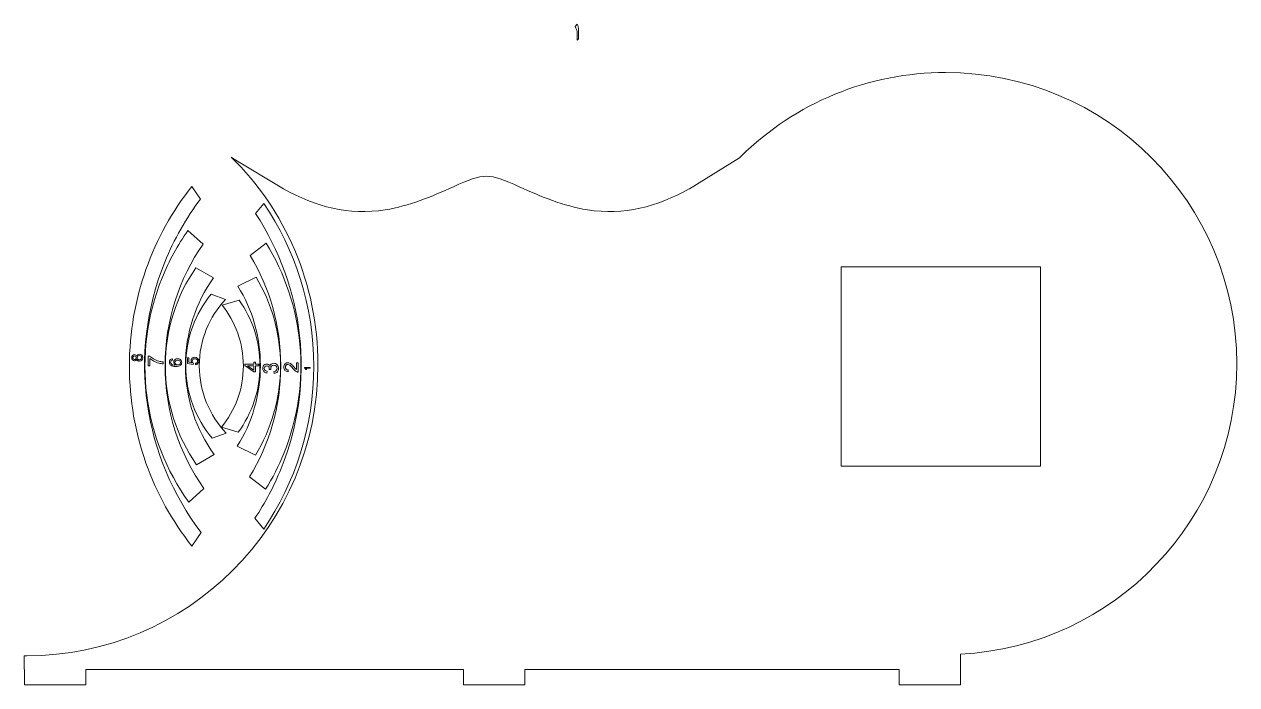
# Model space of a CAD drawing. Header units: millimetres. Extents: x -2159 to -1639, y -1602 to -453.
# Drawn here: x -2055.9 to -1660.3, y -1602.1 to -1386.5 of the extents above; entities that cross this region are included whole.
import ezdxf

# ---------------------------------------------------------------- set-up
doc = ezdxf.new("R2010")
doc.units = ezdxf.units.MM
doc.header["$MEASUREMENT"] = 0
doc.layers.add('Layer 1', color=7, linetype='Continuous')

msp = doc.modelspace()

# ---------------------------------------------------------------- linework, layer by layer
at = {"layer": 'Layer 1', "color": 177, "lineweight": 9}
for points, knots in [([(-1875.0727, -1391.2245), (-1875.0727, -1391.2245), (-1875.5468, -1391.6676), (-1875.5468, -1391.6676), (-1875.5468, -1391.6676), (-1875.5468, -1391.6676), (-1875.5468, -1388.7113), (-1875.5468, -1388.7113), (-1875.5468, -1388.7113), (-1875.5468, -1388.5039), (-1875.767, -1387.986), (-1876.2072, -1387.1548), (-1876.2072, -1387.1548), (-1876.2072, -1387.1548), (-1875.5003, -1386.4521), (-1875.5003, -1386.4521), (-1875.5003, -1386.4521), (-1875.2152, -1386.9375), (-1875.0727, -1387.65), (-1875.0727, -1388.59), (-1875.0727, -1388.59), (-1875.0727, -1388.59), (-1875.0727, -1391.2245), (-1875.0727, -1391.2245)], [0, 0, 0, 0, 0.14285714, 0.14285714, 0.14285714, 0.14285714, 0.28571429, 0.28571429, 0.28571429, 0.28571429, 0.42857143, 0.42857143, 0.42857143, 0.42857143, 0.57142857, 0.57142857, 0.57142857, 0.57142857, 0.71428571, 0.71428571, 0.71428571, 0.71428571, 1, 1, 1, 1]), ([(-2019.2154, -1495.8074), (-2019.2803, -1495.9851), (-2019.3735, -1496.1165), (-2019.4936, -1496.2024), (-2019.4936, -1496.2024), (-2019.6144, -1496.2876), (-2019.7588, -1496.3306), (-2019.9267, -1496.3306), (-2019.9267, -1496.3306), (-2020.1805, -1496.3306), (-2020.393, -1496.2397), (-2020.5658, -1496.0581), (-2020.5658, -1496.0581), (-2020.7385, -1495.8756), (-2020.8253, -1495.6339), (-2020.8253, -1495.3314), (-2020.8253, -1495.3314), (-2020.8253, -1495.028), (-2020.7369, -1494.7831), (-2020.5601, -1494.5982), (-2020.5601, -1494.5982), (-2020.3833, -1494.4134), (-2020.1684, -1494.3208), (-2019.9145, -1494.3208), (-2019.9145, -1494.3208), (-2019.7531, -1494.3208), (-2019.612, -1494.3631), (-2019.4928, -1494.4473), (-2019.4928, -1494.4473), (-2019.3727, -1494.5317), (-2019.2803, -1494.6598), (-2019.2154, -1494.8326), (-2019.2154, -1494.8326), (-2019.1456, -1494.6192), (-2019.0337, -1494.4579), (-2018.878, -1494.3468), (-2018.878, -1494.3468), (-2018.7231, -1494.2356), (-2018.5382, -1494.1797), (-2018.3224, -1494.1797), (-2018.3224, -1494.1797), (-2018.0248, -1494.1797), (-2017.775, -1494.2852), (-2017.5722, -1494.4951), (-2017.5722, -1494.4951), (-2017.3695, -1494.7061), (-2017.2681, -1494.9826), (-2017.2681, -1495.3257), (-2017.2681, -1495.3257), (-2017.2681, -1495.6688), (-2017.3695, -1495.9453), (-2017.5731, -1496.1562), (-2017.5731, -1496.1562), (-2017.7766, -1496.3663), (-2018.0305, -1496.4718), (-2018.3346, -1496.4718), (-2018.3346, -1496.4718), (-2018.5609, -1496.4718), (-2018.7507, -1496.4141), (-2018.9031, -1496.2989), (-2018.9031, -1496.2989), (-2019.0564, -1496.1838), (-2019.1602, -1496.0199), (-2019.2154, -1495.8074)], [0, 0, 0, 0, 0.05882353, 0.05882353, 0.05882353, 0.05882353, 0.11764706, 0.11764706, 0.11764706, 0.11764706, 0.17647059, 0.17647059, 0.17647059, 0.17647059, 0.23529412, 0.23529412, 0.23529412, 0.23529412, 0.29411765, 0.29411765, 0.29411765, 0.29411765, 0.35294118, 0.35294118, 0.35294118, 0.35294118, 0.41176471, 0.41176471, 0.41176471, 0.41176471, 0.47058824, 0.47058824, 0.47058824, 0.47058824, 0.52941176, 0.52941176, 0.52941176, 0.52941176, 0.58823529, 0.58823529, 0.58823529, 0.58823529, 0.64705882, 0.64705882, 0.64705882, 0.64705882, 0.70588235, 0.70588235, 0.70588235, 0.70588235, 0.76470588, 0.76470588, 0.76470588, 0.76470588, 0.82352941, 0.82352941, 0.82352941, 0.82352941, 0.88235294, 0.88235294, 0.88235294, 0.88235294, 1, 1, 1, 1]), ([(-2019.9421, -1495.8926), (-2019.7766, -1495.8926), (-2019.642, -1495.84), (-2019.5374, -1495.7354), (-2019.5374, -1495.7354), (-2019.4328, -1495.6298), (-2019.38, -1495.492), (-2019.38, -1495.3208), (-2019.38, -1495.3208), (-2019.38, -1495.1546), (-2019.4319, -1495.0199), (-2019.5358, -1494.9153), (-2019.5358, -1494.9153), (-2019.6396, -1494.8107), (-2019.7669, -1494.7587), (-2019.9178, -1494.7587), (-2019.9178, -1494.7587), (-2020.0751, -1494.7587), (-2020.2073, -1494.8124), (-2020.3143, -1494.9202), (-2020.3143, -1494.9202), (-2020.4214, -1495.0272), (-2020.4749, -1495.1627), (-2020.4749, -1495.3257), (-2020.4749, -1495.3257), (-2020.4749, -1495.4903), (-2020.4222, -1495.6258), (-2020.3176, -1495.7328), (-2020.3176, -1495.7328), (-2020.213, -1495.8391), (-2020.0881, -1495.8926), (-2019.9421, -1495.8926)], [0, 0, 0, 0, 0.11111111, 0.11111111, 0.11111111, 0.11111111, 0.22222222, 0.22222222, 0.22222222, 0.22222222, 0.33333333, 0.33333333, 0.33333333, 0.33333333, 0.44444444, 0.44444444, 0.44444444, 0.44444444, 0.55555556, 0.55555556, 0.55555556, 0.55555556, 0.66666667, 0.66666667, 0.66666667, 0.66666667, 0.77777778, 0.77777778, 0.77777778, 0.77777778, 1, 1, 1, 1]), ([(-2018.3314, -1496.0336), (-2018.2089, -1496.0336), (-2018.0913, -1496.0053), (-2017.9769, -1495.9487), (-2017.9769, -1495.9487), (-2017.8634, -1495.8918), (-2017.775, -1495.8058), (-2017.7126, -1495.6907), (-2017.7126, -1495.6907), (-2017.6501, -1495.5762), (-2017.6185, -1495.453), (-2017.6185, -1495.3225), (-2017.6185, -1495.3225), (-2017.6185, -1495.1164), (-2017.6842, -1494.9478), (-2017.8156, -1494.8156), (-2017.8156, -1494.8156), (-2017.9469, -1494.6834), (-2018.114, -1494.6177), (-2018.3168, -1494.6177), (-2018.3168, -1494.6177), (-2018.5228, -1494.6177), (-2018.6931, -1494.6858), (-2018.8277, -1494.8212), (-2018.8277, -1494.8212), (-2018.9624, -1494.9575), (-2019.0297, -1495.1294), (-2019.0297, -1495.3362), (-2019.0297, -1495.3362), (-2019.0297, -1495.539), (-2018.9632, -1495.7053), (-2018.8302, -1495.8366), (-2018.8302, -1495.8366), (-2018.6971, -1495.968), (-2018.5309, -1496.0336), (-2018.3314, -1496.0336)], [0, 0, 0, 0, 0.1, 0.1, 0.1, 0.1, 0.2, 0.2, 0.2, 0.2, 0.3, 0.3, 0.3, 0.3, 0.4, 0.4, 0.4, 0.4, 0.5, 0.5, 0.5, 0.5, 0.6, 0.6, 0.6, 0.6, 0.7, 0.7, 0.7, 0.7, 0.8, 0.8, 0.8, 0.8, 1, 1, 1, 1]), ([(-2014.9094, -1497.9875), (-2014.9094, -1497.9875), (-2015.4881, -1497.9875), (-2015.4881, -1497.9875), (-2015.4881, -1497.9875), (-2015.4881, -1497.9875), (-2015.4881, -1494.7981), (-2015.4881, -1494.7981), (-2015.4881, -1494.7981), (-2015.4881, -1494.7981), (-2015.0197, -1494.7981), (-2015.0197, -1494.7981), (-2015.0197, -1494.7981), (-2014.6856, -1495.1115), (-2014.2413, -1495.4239), (-2013.6867, -1495.7316), (-2013.6867, -1495.7316), (-2013.1322, -1496.0404), (-2012.5616, -1496.278), (-2011.9749, -1496.4469), (-2011.9749, -1496.4469), (-2011.5628, -1496.5674), (-2011.1093, -1496.6454), (-2010.6179, -1496.6788), (-2010.6179, -1496.6788), (-2010.6179, -1496.6788), (-2010.6179, -1497.2988), (-2010.6179, -1497.2988), (-2010.6179, -1497.2988), (-2011.006, -1497.2918), (-2011.4755, -1497.216), (-2012.0255, -1497.0702), (-2012.0255, -1497.0702), (-2012.5765, -1496.9244), (-2013.1069, -1496.7166), (-2013.6178, -1496.4444), (-2013.6178, -1496.4444), (-2014.1287, -1496.1724), (-2014.5593, -1495.8831), (-2014.9094, -1495.5766), (-2014.9094, -1495.5766), (-2014.9094, -1495.5766), (-2014.9094, -1497.9875), (-2014.9094, -1497.9875)], [0, 0, 0, 0, 0.08333333, 0.08333333, 0.08333333, 0.08333333, 0.16666667, 0.16666667, 0.16666667, 0.16666667, 0.25, 0.25, 0.25, 0.25, 0.33333333, 0.33333333, 0.33333333, 0.33333333, 0.41666667, 0.41666667, 0.41666667, 0.41666667, 0.5, 0.5, 0.5, 0.5, 0.58333333, 0.58333333, 0.58333333, 0.58333333, 0.66666667, 0.66666667, 0.66666667, 0.66666667, 0.75, 0.75, 0.75, 0.75, 0.83333333, 0.83333333, 0.83333333, 0.83333333, 1, 1, 1, 1]), ([(-2000.0267, -1497.6165), (-2000.0267, -1497.6165), (-2000.0626, -1497.1436), (-2000.0626, -1497.1436), (-2000.0626, -1497.1436), (-1999.8322, -1497.1086), (-1999.6591, -1497.0271), (-1999.5426, -1496.9003), (-1999.5426, -1496.9003), (-1999.4268, -1496.7735), (-1999.3687, -1496.6183), (-1999.3687, -1496.4358), (-1999.3687, -1496.4358), (-1999.3687, -1496.2157), (-1999.4508, -1496.0314), (-1999.6145, -1495.8815), (-1999.6145, -1495.8815), (-1999.7791, -1495.7324), (-1999.9967, -1495.6579), (-2000.2675, -1495.6579), (-2000.2675, -1495.6579), (-2000.5253, -1495.6579), (-2000.7285, -1495.729), (-2000.8775, -1495.8721), (-2000.8775, -1495.8721), (-2001.0266, -1496.0153), (-2001.1012, -1496.2046), (-2001.1012, -1496.4401), (-2001.1012, -1496.4401), (-2001.1012, -1496.5866), (-2001.0677, -1496.7178), (-2001.0009, -1496.8343), (-2001.0009, -1496.8343), (-2000.934, -1496.95), (-2000.8476, -1497.0408), (-2000.7413, -1497.1076), (-2000.7413, -1497.1076), (-2000.7413, -1497.1076), (-2000.803, -1497.5343), (-2000.803, -1497.5343), (-2000.803, -1497.5343), (-2000.803, -1497.5343), (-2002.6949, -1497.1797), (-2002.6949, -1497.1797), (-2002.6949, -1497.1797), (-2002.6949, -1497.1797), (-2002.6949, -1495.3545), (-2002.6949, -1495.3545), (-2002.6949, -1495.3545), (-2002.6949, -1495.3545), (-2002.263, -1495.3545), (-2002.263, -1495.3545), (-2002.263, -1495.3545), (-2002.263, -1495.3545), (-2002.263, -1496.8189), (-2002.263, -1496.8189), (-2002.263, -1496.8189), (-2002.263, -1496.8189), (-2001.2699, -1497.0151), (-2001.2699, -1497.0151), (-2001.2699, -1497.0151), (-2001.4251, -1496.7949), (-2001.5022, -1496.5635), (-2001.5022, -1496.3219), (-2001.5022, -1496.3219), (-2001.5022, -1496.0014), (-2001.3908, -1495.7307), (-2001.168, -1495.5105), (-2001.168, -1495.5105), (-2000.9452, -1495.2903), (-2000.659, -1495.1797), (-2000.3094, -1495.1797), (-2000.3094, -1495.1797), (-1999.9762, -1495.1797), (-1999.6882, -1495.2766), (-1999.4458, -1495.4702), (-1999.4458, -1495.4702), (-1999.1476, -1495.7057), (-1998.9984, -1496.028), (-1998.9984, -1496.4358), (-1998.9984, -1496.4358), (-1998.9984, -1496.77), (-1999.0928, -1497.0425), (-1999.2804, -1497.2541), (-1999.2804, -1497.2541), (-1999.4681, -1497.4657), (-1999.7165, -1497.5866), (-2000.0267, -1497.6165)], [0, 0, 0, 0, 0.04347826, 0.04347826, 0.04347826, 0.04347826, 0.08695652, 0.08695652, 0.08695652, 0.08695652, 0.13043478, 0.13043478, 0.13043478, 0.13043478, 0.17391304, 0.17391304, 0.17391304, 0.17391304, 0.2173913, 0.2173913, 0.2173913, 0.2173913, 0.26086957, 0.26086957, 0.26086957, 0.26086957, 0.30434783, 0.30434783, 0.30434783, 0.30434783, 0.34782609, 0.34782609, 0.34782609, 0.34782609, 0.39130435, 0.39130435, 0.39130435, 0.39130435, 0.43478261, 0.43478261, 0.43478261, 0.43478261, 0.47826087, 0.47826087, 0.47826087, 0.47826087, 0.52173913, 0.52173913, 0.52173913, 0.52173913, 0.56521739, 0.56521739, 0.56521739, 0.56521739, 0.60869565, 0.60869565, 0.60869565, 0.60869565, 0.65217391, 0.65217391, 0.65217391, 0.65217391, 0.69565217, 0.69565217, 0.69565217, 0.69565217, 0.73913043, 0.73913043, 0.73913043, 0.73913043, 0.7826087, 0.7826087, 0.7826087, 0.7826087, 0.82608696, 0.82608696, 0.82608696, 0.82608696, 0.86956522, 0.86956522, 0.86956522, 0.86956522, 0.91304348, 0.91304348, 0.91304348, 0.91304348, 1, 1, 1, 1]), ([(-2007.5688, -1495.698), (-2007.5688, -1495.698), (-2007.5304, -1496.1749), (-2007.5304, -1496.1749), (-2007.5304, -1496.1749), (-2007.7195, -1496.2179), (-2007.8575, -1496.2791), (-2007.9434, -1496.3586), (-2007.9434, -1496.3586), (-2008.0813, -1496.4892), (-2008.1498, -1496.6509), (-2008.1498, -1496.8428), (-2008.1498, -1496.8428), (-2008.1498, -1496.9971), (-2008.1069, -1497.1342), (-2008.021, -1497.2519), (-2008.021, -1497.2519), (-2007.9105, -1497.4037), (-2007.7497, -1497.5225), (-2007.5377, -1497.6111), (-2007.5377, -1497.6111), (-2007.3249, -1497.6988), (-2007.0225, -1497.7445), (-2006.6305, -1497.7481), (-2006.6305, -1497.7481), (-2006.8069, -1497.6321), (-2006.9384, -1497.4896), (-2007.0234, -1497.3215), (-2007.0234, -1497.3215), (-2007.1093, -1497.1534), (-2007.1522, -1496.9779), (-2007.1522, -1496.7934), (-2007.1522, -1496.7934), (-2007.1522, -1496.4718), (-2007.0334, -1496.1978), (-2006.7968, -1495.9711), (-2006.7968, -1495.9711), (-2006.5602, -1495.7455), (-2006.2551, -1495.6323), (-2005.8796, -1495.6323), (-2005.8796, -1495.6323), (-2005.6329, -1495.6323), (-2005.4045, -1495.6852), (-2005.1926, -1495.7912), (-2005.1926, -1495.7912), (-2004.9806, -1495.8981), (-2004.8189, -1496.0434), (-2004.7065, -1496.2297), (-2004.7065, -1496.2297), (-2004.5942, -1496.4152), (-2004.5375, -1496.6262), (-2004.5375, -1496.8619), (-2004.5375, -1496.8619), (-2004.5375, -1497.263), (-2004.6855, -1497.591), (-2004.9806, -1497.845), (-2004.9806, -1497.845), (-2005.2757, -1498.098), (-2005.7626, -1498.225), (-2006.4405, -1498.225), (-2006.4405, -1498.225), (-2007.1988, -1498.225), (-2007.7506, -1498.0843), (-2008.095, -1497.8038), (-2008.095, -1497.8038), (-2008.3947, -1497.559), (-2008.5445, -1497.2292), (-2008.5445, -1496.8135), (-2008.5445, -1496.8135), (-2008.5445, -1496.5047), (-2008.4577, -1496.2508), (-2008.285, -1496.0534), (-2008.285, -1496.0534), (-2008.1124, -1495.8561), (-2007.8739, -1495.7373), (-2007.5688, -1495.698)], [0, 0, 0, 0, 0.05, 0.05, 0.05, 0.05, 0.1, 0.1, 0.1, 0.1, 0.15, 0.15, 0.15, 0.15, 0.2, 0.2, 0.2, 0.2, 0.25, 0.25, 0.25, 0.25, 0.3, 0.3, 0.3, 0.3, 0.35, 0.35, 0.35, 0.35, 0.4, 0.4, 0.4, 0.4, 0.45, 0.45, 0.45, 0.45, 0.5, 0.5, 0.5, 0.5, 0.55, 0.55, 0.55, 0.55, 0.6, 0.6, 0.6, 0.6, 0.65, 0.65, 0.65, 0.65, 0.7, 0.7, 0.7, 0.7, 0.75, 0.75, 0.75, 0.75, 0.8, 0.8, 0.8, 0.8, 0.85, 0.85, 0.85, 0.85, 0.9, 0.9, 0.9, 0.9, 1, 1, 1, 1]), ([(-2005.875, -1497.6713), (-2005.7087, -1497.6713), (-2005.5498, -1497.6357), (-2005.3981, -1497.5653), (-2005.3981, -1497.5653), (-2005.2465, -1497.495), (-2005.1304, -1497.3964), (-2005.051, -1497.2712), (-2005.051, -1497.2712), (-2004.9715, -1497.1451), (-2004.9322, -1497.0118), (-2004.9322, -1496.8701), (-2004.9322, -1496.8701), (-2004.9322, -1496.6645), (-2005.0144, -1496.4892), (-2005.1789, -1496.3439), (-2005.1789, -1496.3439), (-2005.3433, -1496.1987), (-2005.5662, -1496.1256), (-2005.8485, -1496.1256), (-2005.8485, -1496.1256), (-2006.1198, -1496.1256), (-2006.3336, -1496.1978), (-2006.4898, -1496.3412), (-2006.4898, -1496.3412), (-2006.6461, -1496.4846), (-2006.7246, -1496.6673), (-2006.7246, -1496.8894), (-2006.7246, -1496.8894), (-2006.7246, -1497.1068), (-2006.6461, -1497.2922), (-2006.4898, -1497.4439), (-2006.4898, -1497.4439), (-2006.3336, -1497.5955), (-2006.129, -1497.6713), (-2005.875, -1497.6713)], [0, 0, 0, 0, 0.1, 0.1, 0.1, 0.1, 0.2, 0.2, 0.2, 0.2, 0.3, 0.3, 0.3, 0.3, 0.4, 0.4, 0.4, 0.4, 0.5, 0.5, 0.5, 0.5, 0.6, 0.6, 0.6, 0.6, 0.7, 0.7, 0.7, 0.7, 0.8, 0.8, 0.8, 0.8, 1, 1, 1, 1]), ([(-1979.3348, -1497.9769), (-1979.3348, -1497.9769), (-1980.4315, -1497.9769), (-1980.4315, -1497.9769), (-1980.4315, -1497.9769), (-1980.4315, -1497.9769), (-1980.4315, -1499.9714), (-1980.4315, -1499.9714), (-1980.4315, -1499.9714), (-1980.4315, -1499.9714), (-1980.9509, -1499.9714), (-1980.9509, -1499.9714), (-1980.9509, -1499.9714), (-1980.9509, -1499.9714), (-1983.9267, -1497.8742), (-1983.9267, -1497.8742), (-1983.9267, -1497.8742), (-1983.9267, -1497.8742), (-1983.9267, -1497.4126), (-1983.9267, -1497.4126), (-1983.9267, -1497.4126), (-1983.9267, -1497.4126), (-1980.9509, -1497.4126), (-1980.9509, -1497.4126), (-1980.9509, -1497.4126), (-1980.9509, -1497.4126), (-1980.9509, -1496.7904), (-1980.9509, -1496.7904), (-1980.9509, -1496.7904), (-1980.9509, -1496.7904), (-1980.4315, -1496.7904), (-1980.4315, -1496.7904), (-1980.4315, -1496.7904), (-1980.4315, -1496.7904), (-1980.4315, -1497.4126), (-1980.4315, -1497.4126), (-1980.4315, -1497.4126), (-1980.4315, -1497.4126), (-1979.3348, -1497.4126), (-1979.3348, -1497.4126), (-1979.3348, -1497.4126), (-1979.3348, -1497.4126), (-1979.3348, -1497.9769), (-1979.3348, -1497.9769)], [0, 0, 0, 0, 0.08333333, 0.08333333, 0.08333333, 0.08333333, 0.16666667, 0.16666667, 0.16666667, 0.16666667, 0.25, 0.25, 0.25, 0.25, 0.33333333, 0.33333333, 0.33333333, 0.33333333, 0.41666667, 0.41666667, 0.41666667, 0.41666667, 0.5, 0.5, 0.5, 0.5, 0.58333333, 0.58333333, 0.58333333, 0.58333333, 0.66666667, 0.66666667, 0.66666667, 0.66666667, 0.75, 0.75, 0.75, 0.75, 0.83333333, 0.83333333, 0.83333333, 0.83333333, 1, 1, 1, 1]), ([(-1980.9509, -1497.9769), (-1980.9509, -1497.9769), (-1983.017, -1497.9769), (-1983.017, -1497.9769), (-1983.017, -1497.9769), (-1983.017, -1497.9769), (-1980.9509, -1499.4167), (-1980.9509, -1499.4167), (-1980.9509, -1499.4167), (-1980.9509, -1499.4167), (-1980.9509, -1497.9769), (-1980.9509, -1497.9769)], [0, 0, 0, 0, 0.25, 0.25, 0.25, 0.25, 0.5, 0.5, 0.5, 0.5, 1, 1, 1, 1]), ([(-1974.3547, -1500.448), (-1974.3547, -1500.448), (-1974.4395, -1499.8256), (-1974.4395, -1499.8256), (-1974.4395, -1499.8256), (-1974.0859, -1499.7537), (-1973.8313, -1499.6335), (-1973.6757, -1499.4625), (-1973.6757, -1499.4625), (-1973.5201, -1499.2916), (-1973.4423, -1499.0818), (-1973.4423, -1498.833), (-1973.4423, -1498.833), (-1973.4423, -1498.5384), (-1973.5437, -1498.2897), (-1973.7464, -1498.0893), (-1973.7464, -1498.0893), (-1973.9492, -1497.8889), (-1974.2003, -1497.7886), (-1974.4997, -1497.7886), (-1974.4997, -1497.7886), (-1974.7849, -1497.7886), (-1975.0207, -1497.8818), (-1975.2069, -1498.0692), (-1975.2069, -1498.0692), (-1975.392, -1498.2555), (-1975.4851, -1498.4924), (-1975.4851, -1498.7812), (-1975.4851, -1498.7812), (-1975.4851, -1498.8991), (-1975.4615, -1499.0452), (-1975.4155, -1499.2209), (-1975.4155, -1499.2209), (-1975.4155, -1499.2209), (-1975.9601, -1499.1513), (-1975.9601, -1499.1513), (-1975.9601, -1499.1513), (-1975.9554, -1499.1101), (-1975.9531, -1499.0759), (-1975.9531, -1499.0511), (-1975.9531, -1499.0511), (-1975.9531, -1498.7847), (-1976.0226, -1498.5466), (-1976.1605, -1498.3333), (-1976.1605, -1498.3333), (-1976.2984, -1498.1211), (-1976.5106, -1498.015), (-1976.797, -1498.015), (-1976.797, -1498.015), (-1977.0245, -1498.015), (-1977.2131, -1498.0928), (-1977.3628, -1498.2472), (-1977.3628, -1498.2472), (-1977.5125, -1498.4016), (-1977.5868, -1498.6009), (-1977.5868, -1498.845), (-1977.5868, -1498.845), (-1977.5868, -1499.0877), (-1977.5102, -1499.2893), (-1977.357, -1499.4507), (-1977.357, -1499.4507), (-1977.2037, -1499.6122), (-1976.9739, -1499.716), (-1976.6674, -1499.7619), (-1976.6674, -1499.7619), (-1976.6674, -1499.7619), (-1976.7805, -1500.3844), (-1976.7805, -1500.3844), (-1976.7805, -1500.3844), (-1977.1978, -1500.3076), (-1977.522, -1500.1355), (-1977.7518, -1499.8656), (-1977.7518, -1499.8656), (-1977.9817, -1499.5969), (-1978.096, -1499.261), (-1978.096, -1498.8602), (-1978.096, -1498.8602), (-1978.096, -1498.5844), (-1978.0371, -1498.3297), (-1977.918, -1498.0975), (-1977.918, -1498.0975), (-1977.8002, -1497.8641), (-1977.6387, -1497.6861), (-1977.4347, -1497.5635), (-1977.4347, -1497.5635), (-1977.2296, -1497.4398), (-1977.0128, -1497.3785), (-1976.7829, -1497.3785), (-1976.7829, -1497.3785), (-1976.5648, -1497.3785), (-1976.3668, -1497.4374), (-1976.1876, -1497.554), (-1976.1876, -1497.554), (-1976.0085, -1497.672), (-1975.8658, -1497.8465), (-1975.7597, -1498.0762), (-1975.7597, -1498.0762), (-1975.6914, -1497.7769), (-1975.5476, -1497.5447), (-1975.3295, -1497.3785), (-1975.3295, -1497.3785), (-1975.1126, -1497.2134), (-1974.8391, -1497.131), (-1974.5126, -1497.131), (-1974.5126, -1497.131), (-1974.0706, -1497.131), (-1973.6946, -1497.2924), (-1973.3869, -1497.6142), (-1973.3869, -1497.6142), (-1973.0793, -1497.9372), (-1972.926, -1498.3451), (-1972.926, -1498.8378), (-1972.926, -1498.8378), (-1972.926, -1499.2822), (-1973.058, -1499.6511), (-1973.3233, -1499.9446), (-1973.3233, -1499.9446), (-1973.5885, -1500.2393), (-1973.9327, -1500.4067), (-1974.3547, -1500.448)], [0, 0, 0, 0, 0.03225806, 0.03225806, 0.03225806, 0.03225806, 0.06451613, 0.06451613, 0.06451613, 0.06451613, 0.09677419, 0.09677419, 0.09677419, 0.09677419, 0.12903226, 0.12903226, 0.12903226, 0.12903226, 0.16129032, 0.16129032, 0.16129032, 0.16129032, 0.19354839, 0.19354839, 0.19354839, 0.19354839, 0.22580645, 0.22580645, 0.22580645, 0.22580645, 0.25806452, 0.25806452, 0.25806452, 0.25806452, 0.29032258, 0.29032258, 0.29032258, 0.29032258, 0.32258065, 0.32258065, 0.32258065, 0.32258065, 0.35483871, 0.35483871, 0.35483871, 0.35483871, 0.38709677, 0.38709677, 0.38709677, 0.38709677, 0.41935484, 0.41935484, 0.41935484, 0.41935484, 0.4516129, 0.4516129, 0.4516129, 0.4516129, 0.48387097, 0.48387097, 0.48387097, 0.48387097, 0.51612903, 0.51612903, 0.51612903, 0.51612903, 0.5483871, 0.5483871, 0.5483871, 0.5483871, 0.58064516, 0.58064516, 0.58064516, 0.58064516, 0.61290323, 0.61290323, 0.61290323, 0.61290323, 0.64516129, 0.64516129, 0.64516129, 0.64516129, 0.67741935, 0.67741935, 0.67741935, 0.67741935, 0.70967742, 0.70967742, 0.70967742, 0.70967742, 0.74193548, 0.74193548, 0.74193548, 0.74193548, 0.77419355, 0.77419355, 0.77419355, 0.77419355, 0.80645161, 0.80645161, 0.80645161, 0.80645161, 0.83870968, 0.83870968, 0.83870968, 0.83870968, 0.87096774, 0.87096774, 0.87096774, 0.87096774, 0.90322581, 0.90322581, 0.90322581, 0.90322581, 0.93548387, 0.93548387, 0.93548387, 0.93548387, 1, 1, 1, 1]), ([(-1967.0657, -1496.9371), (-1967.0657, -1496.9371), (-1966.5204, -1496.9371), (-1966.5204, -1496.9371), (-1966.5204, -1496.9371), (-1966.5204, -1496.9371), (-1966.5204, -1500.014), (-1966.5204, -1500.014), (-1966.5204, -1500.014), (-1966.6578, -1500.0182), (-1966.7898, -1499.9956), (-1966.9175, -1499.9469), (-1966.9175, -1499.9469), (-1967.1263, -1499.8679), (-1967.3329, -1499.7413), (-1967.5352, -1499.5671), (-1967.5352, -1499.5671), (-1967.7375, -1499.393), (-1967.9712, -1499.1441), (-1968.2363, -1498.8206), (-1968.2363, -1498.8206), (-1968.6506, -1498.3176), (-1968.9784, -1497.9757), (-1969.2208, -1497.7972), (-1969.2208, -1497.7972), (-1969.4631, -1497.6176), (-1969.6925, -1497.5278), (-1969.9089, -1497.5278), (-1969.9089, -1497.5278), (-1970.135, -1497.5278), (-1970.3254, -1497.6088), (-1970.4812, -1497.7712), (-1970.4812, -1497.7712), (-1970.6359, -1497.9335), (-1970.7138, -1498.1455), (-1970.7138, -1498.4063), (-1970.7138, -1498.4063), (-1970.7138, -1498.6822), (-1970.6316, -1498.9029), (-1970.4671, -1499.0684), (-1970.4671, -1499.0684), (-1970.3037, -1499.2338), (-1970.0755, -1499.3172), (-1969.7855, -1499.3194), (-1969.7855, -1499.3194), (-1969.7855, -1499.3194), (-1969.8439, -1499.9036), (-1969.8439, -1499.9036), (-1969.8439, -1499.9036), (-1970.281, -1499.8636), (-1970.6142, -1499.7121), (-1970.8436, -1499.4503), (-1970.8436, -1499.4503), (-1971.073, -1499.1874), (-1971.1876, -1498.8357), (-1971.1876, -1498.3932), (-1971.1876, -1498.3932), (-1971.1876, -1497.9476), (-1971.0643, -1497.5938), (-1970.8166, -1497.3341), (-1970.8166, -1497.3341), (-1970.5688, -1497.0734), (-1970.2616, -1496.9435), (-1969.8959, -1496.9435), (-1969.8959, -1496.9435), (-1969.7098, -1496.9435), (-1969.527, -1496.9814), (-1969.3474, -1497.0583), (-1969.3474, -1497.0583), (-1969.1667, -1497.134), (-1968.9774, -1497.2605), (-1968.7783, -1497.4369), (-1968.7783, -1497.4369), (-1968.5803, -1497.6143), (-1968.3066, -1497.9075), (-1967.9604, -1498.3165), (-1967.9604, -1498.3165), (-1967.6726, -1498.6594), (-1967.4779, -1498.8801), (-1967.3751, -1498.9775), (-1967.3751, -1498.9775), (-1967.2723, -1499.0749), (-1967.1695, -1499.1549), (-1967.0657, -1499.2188), (-1967.0657, -1499.2188), (-1967.0657, -1499.2188), (-1967.0657, -1496.9371), (-1967.0657, -1496.9371)], [0, 0, 0, 0, 0.04347826, 0.04347826, 0.04347826, 0.04347826, 0.08695652, 0.08695652, 0.08695652, 0.08695652, 0.13043478, 0.13043478, 0.13043478, 0.13043478, 0.17391304, 0.17391304, 0.17391304, 0.17391304, 0.2173913, 0.2173913, 0.2173913, 0.2173913, 0.26086957, 0.26086957, 0.26086957, 0.26086957, 0.30434783, 0.30434783, 0.30434783, 0.30434783, 0.34782609, 0.34782609, 0.34782609, 0.34782609, 0.39130435, 0.39130435, 0.39130435, 0.39130435, 0.43478261, 0.43478261, 0.43478261, 0.43478261, 0.47826087, 0.47826087, 0.47826087, 0.47826087, 0.52173913, 0.52173913, 0.52173913, 0.52173913, 0.56521739, 0.56521739, 0.56521739, 0.56521739, 0.60869565, 0.60869565, 0.60869565, 0.60869565, 0.65217391, 0.65217391, 0.65217391, 0.65217391, 0.69565217, 0.69565217, 0.69565217, 0.69565217, 0.73913043, 0.73913043, 0.73913043, 0.73913043, 0.7826087, 0.7826087, 0.7826087, 0.7826087, 0.82608696, 0.82608696, 0.82608696, 0.82608696, 0.86956522, 0.86956522, 0.86956522, 0.86956522, 0.91304348, 0.91304348, 0.91304348, 0.91304348, 1, 1, 1, 1]), ([(-1962.6123, -1498.5013), (-1962.6123, -1498.5013), (-1962.6123, -1498.7334), (-1962.6123, -1498.7334), (-1962.6123, -1498.7334), (-1962.6123, -1498.7334), (-1964.0902, -1498.7334), (-1964.0902, -1498.7334), (-1964.0902, -1498.7334), (-1964.0366, -1498.7893), (-1963.9834, -1498.8627), (-1963.9302, -1498.9532), (-1963.9302, -1498.9532), (-1963.877, -1499.0438), (-1963.837, -1499.1255), (-1963.8106, -1499.1976), (-1963.8106, -1499.1976), (-1963.8106, -1499.1976), (-1964.0348, -1499.1976), (-1964.0348, -1499.1976), (-1964.0348, -1499.1976), (-1964.0955, -1499.068), (-1964.1694, -1498.9546), (-1964.2564, -1498.8574), (-1964.2564, -1498.8574), (-1964.343, -1498.7603), (-1964.427, -1498.6912), (-1964.5087, -1498.6508), (-1964.5087, -1498.6508), (-1964.5087, -1498.6508), (-1964.5087, -1498.5013), (-1964.5087, -1498.5013), (-1964.5087, -1498.5013), (-1964.5087, -1498.5013), (-1962.6123, -1498.5013), (-1962.6123, -1498.5013)], [0, 0, 0, 0, 0.1, 0.1, 0.1, 0.1, 0.2, 0.2, 0.2, 0.2, 0.3, 0.3, 0.3, 0.3, 0.4, 0.4, 0.4, 0.4, 0.5, 0.5, 0.5, 0.5, 0.6, 0.6, 0.6, 0.6, 0.7, 0.7, 0.7, 0.7, 0.8, 0.8, 0.8, 0.8, 1, 1, 1, 1])]:
    msp.add_open_spline(points, degree=3, knots=knots, dxfattribs=at)
at = {"layer": 'Layer 1', "color": 230, "lineweight": 9}
msp.add_open_spline([(-2055.9064, -1592.6174), (-2055.9064, -1592.6174), (-2055.9069, -1597.0896), (-2055.9069, -1597.0896), (-2055.9069, -1597.0896), (-2055.9069, -1597.0896), (-2055.8202, -1597.0896), (-2055.8202, -1597.0896), (-2055.8202, -1597.0896), (-2055.8202, -1597.0896), (-2055.8202, -1602.0896), (-2055.8202, -1602.0896), (-2055.8202, -1602.0896), (-2055.8202, -1602.0896), (-2035.8202, -1602.0896), (-2035.8202, -1602.0896), (-2035.8202, -1602.0896), (-2035.8202, -1602.0896), (-2035.8202, -1597.0896), (-2035.8202, -1597.0896), (-2035.8202, -1597.0896), (-2035.8202, -1597.0896), (-1912.5766, -1597.0896), (-1912.5766, -1597.0896), (-1912.5766, -1597.0896), (-1912.5766, -1597.0896), (-1912.5766, -1602.0896), (-1912.5766, -1602.0896), (-1912.5766, -1602.0896), (-1912.5766, -1602.0896), (-1892.5766, -1602.0896), (-1892.5766, -1602.0896), (-1892.5766, -1602.0896), (-1892.5766, -1602.0896), (-1892.5766, -1597.0896), (-1892.5766, -1597.0896), (-1892.5766, -1597.0896), (-1892.5766, -1597.0896), (-1770.4567, -1597.0896), (-1770.4567, -1597.0896), (-1770.4567, -1597.0896), (-1770.4567, -1597.0896), (-1770.4567, -1602.0896), (-1770.4567, -1602.0896), (-1770.4567, -1602.0896), (-1770.4567, -1602.0896), (-1750.4566, -1602.0896), (-1750.4566, -1602.0896), (-1750.4566, -1602.0896), (-1750.4566, -1602.0896), (-1750.4566, -1597.0896), (-1750.4566, -1597.0896), (-1750.4566, -1597.0896), (-1750.4566, -1597.0896), (-1750.4566, -1592.0896), (-1750.4566, -1592.0896), (-1750.4566, -1592.0896), (-1750.4566, -1592.0896), (-1750.4626, -1592.0896), (-1750.4626, -1592.0896), (-1750.4626, -1592.0896), (-1700.254, -1589.5584), (-1660.3251, -1548.0501), (-1660.3251, -1497.2123), (-1660.3251, -1497.2123), (-1660.3251, -1444.7437), (-1702.8564, -1402.2123), (-1755.3252, -1402.2123), (-1755.3252, -1402.2123), (-1780.427, -1402.2123), (-1804.2867, -1412.0148), (-1822.1418, -1429.6525), (-1822.1418, -1429.6525), (-1822.1418, -1429.6525), (-1822.5458, -1430.0516), (-1822.5458, -1430.0516), (-1822.5458, -1430.0516), (-1822.5458, -1430.0516), (-1838.8916, -1440.143), (-1838.8916, -1440.143), (-1838.8916, -1440.143), (-1838.8916, -1440.143), (-1838.9919, -1440.1988), (-1838.9919, -1440.1988), (-1838.9919, -1440.1988), (-1849.4864, -1446.0302), (-1860.178, -1448.9259), (-1872.1718, -1447.0269), (-1872.1718, -1447.0269), (-1879.9587, -1445.7939), (-1887.2953, -1442.7365), (-1894.4283, -1439.492), (-1894.4283, -1439.492), (-1904.4267, -1434.9439), (-1905.866, -1434.9439), (-1915.8644, -1439.492), (-1915.8644, -1439.492), (-1922.9974, -1442.7365), (-1930.334, -1445.7939), (-1938.1209, -1447.0269), (-1938.1209, -1447.0269), (-1950.1144, -1448.9259), (-1960.8061, -1446.0302), (-1971.3006, -1440.1988), (-1971.3006, -1440.1988), (-1971.3006, -1440.1988), (-1971.3713, -1440.1595), (-1971.3713, -1440.1595), (-1971.3713, -1440.1595), (-1971.3713, -1440.1595), (-1987.9581, -1430.2269), (-1987.9581, -1430.2269), (-1987.9581, -1430.2269), (-1987.9581, -1430.2269), (-1988.3901, -1429.798), (-1988.3901, -1429.798), (-1988.3901, -1429.798), (-1970.846, -1447.0345), (-1960.0942, -1471.0832), (-1960.0942, -1497.6208), (-1960.0942, -1497.6208), (-1960.0942, -1550.0878), (-2002.6271, -1592.6208), (-2055.0942, -1592.6208), (-2055.0942, -1592.6208), (-2055.3682, -1592.6208), (-2055.642, -1592.6196), (-2055.9064, -1592.6174)], degree=3, knots=[0, 0, 0, 0, 0.03030303, 0.03030303, 0.03030303, 0.03030303, 0.06060606, 0.06060606, 0.06060606, 0.06060606, 0.09090909, 0.09090909, 0.09090909, 0.09090909, 0.12121212, 0.12121212, 0.12121212, 0.12121212, 0.15151515, 0.15151515, 0.15151515, 0.15151515, 0.18181818, 0.18181818, 0.18181818, 0.18181818, 0.21212121, 0.21212121, 0.21212121, 0.21212121, 0.24242424, 0.24242424, 0.24242424, 0.24242424, 0.27272727, 0.27272727, 0.27272727, 0.27272727, 0.3030303, 0.3030303, 0.3030303, 0.3030303, 0.33333333, 0.33333333, 0.33333333, 0.33333333, 0.36363636, 0.36363636, 0.36363636, 0.36363636, 0.39393939, 0.39393939, 0.39393939, 0.39393939, 0.42424242, 0.42424242, 0.42424242, 0.42424242, 0.45454545, 0.45454545, 0.45454545, 0.45454545, 0.48484848, 0.48484848, 0.48484848, 0.48484848, 0.51515152, 0.51515152, 0.51515152, 0.51515152, 0.54545455, 0.54545455, 0.54545455, 0.54545455, 0.57575758, 0.57575758, 0.57575758, 0.57575758, 0.60606061, 0.60606061, 0.60606061, 0.60606061, 0.63636364, 0.63636364, 0.63636364, 0.63636364, 0.66666667, 0.66666667, 0.66666667, 0.66666667, 0.6969697, 0.6969697, 0.6969697, 0.6969697, 0.72727273, 0.72727273, 0.72727273, 0.72727273, 0.75757576, 0.75757576, 0.75757576, 0.75757576, 0.78787879, 0.78787879, 0.78787879, 0.78787879, 0.81818182, 0.81818182, 0.81818182, 0.81818182, 0.84848485, 0.84848485, 0.84848485, 0.84848485, 0.87878788, 0.87878788, 0.87878788, 0.87878788, 0.90909091, 0.90909091, 0.90909091, 0.90909091, 0.93939394, 0.93939394, 0.93939394, 0.93939394, 1, 1, 1, 1], dxfattribs=at)
at = {"layer": 'Layer 1', "color": 250, "lineweight": 9}
for points, knots in [([(-2001.214, -1439.374), (-2001.214, -1439.374), (-1998.3986, -1443.5164), (-1998.3986, -1443.5164), (-1998.3986, -1443.5164), (-2003.0741, -1449.701), (-2007.0213, -1456.5968), (-2010.0645, -1464.1287), (-2010.0645, -1464.1287), (-2022.3995, -1494.6589), (-2016.7869, -1527.9847), (-1998.1908, -1552.4119), (-1998.1908, -1552.4119), (-1998.1908, -1552.4119), (-2001.2087, -1556.8135), (-2001.2087, -1556.8135), (-2001.2087, -1556.8135), (-2013.9792, -1540.6716), (-2021.6034, -1520.2714), (-2021.6034, -1498.0904), (-2021.6034, -1498.0904), (-2021.6034, -1475.9125), (-2013.9814, -1455.5146), (-2001.214, -1439.374)], [0, 0, 0, 0, 0.14285714, 0.14285714, 0.14285714, 0.14285714, 0.28571429, 0.28571429, 0.28571429, 0.28571429, 0.42857143, 0.42857143, 0.42857143, 0.42857143, 0.57142857, 0.57142857, 0.57142857, 0.57142857, 0.71428571, 0.71428571, 0.71428571, 0.71428571, 1, 1, 1, 1]), ([(-1977.7938, -1551.2638), (-1977.7938, -1551.2638), (-1980.6351, -1547.7002), (-1980.6351, -1547.7002), (-1980.6351, -1547.7002), (-1977.3178, -1542.7067), (-1974.4528, -1537.3053), (-1972.1193, -1531.5298), (-1972.1193, -1531.5298), (-1960.614, -1503.0531), (-1964.723, -1472.1442), (-1980.4182, -1448.2929), (-1980.4182, -1448.2929), (-1980.4182, -1448.2929), (-1977.7753, -1444.9238), (-1977.7753, -1444.9238), (-1977.7753, -1444.9238), (-1967.4807, -1460.0798), (-1961.465, -1478.3776), (-1961.465, -1498.0802), (-1961.465, -1498.0802), (-1961.465, -1517.7945), (-1967.4879, -1536.1024), (-1977.7938, -1551.2638)], [0, 0, 0, 0, 0.14285714, 0.14285714, 0.14285714, 0.14285714, 0.28571429, 0.28571429, 0.28571429, 0.28571429, 0.42857143, 0.42857143, 0.42857143, 0.42857143, 0.57142857, 0.57142857, 0.57142857, 0.57142857, 0.71428571, 0.71428571, 0.71428571, 0.71428571, 1, 1, 1, 1]), ([(-1997.549, -1458.2057), (-1997.549, -1458.2057), (-2002.485, -1453.7565), (-2002.485, -1453.7565), (-2002.485, -1453.7565), (-2005.8295, -1458.4917), (-2008.685, -1463.6847), (-2010.9508, -1469.2927), (-2010.9508, -1469.2927), (-2021.1186, -1494.4593), (-2016.9391, -1521.8606), (-2002.2606, -1542.431), (-2002.2606, -1542.431), (-2002.2606, -1542.431), (-1997.3192, -1538.0083), (-1997.3192, -1538.0083), (-1997.3192, -1538.0083), (-2005.2909, -1526.6722), (-2009.9713, -1512.854), (-2009.9713, -1497.9426), (-2009.9713, -1497.9426), (-2009.9713, -1483.1751), (-2005.3808, -1469.4797), (-1997.549, -1458.2057)], [0, 0, 0, 0, 0.14285714, 0.14285714, 0.14285714, 0.14285714, 0.28571429, 0.28571429, 0.28571429, 0.28571429, 0.42857143, 0.42857143, 0.42857143, 0.42857143, 0.57142857, 0.57142857, 0.57142857, 0.57142857, 0.71428571, 0.71428571, 0.71428571, 0.71428571, 1, 1, 1, 1]), ([(-1982.398, -1534.2191), (-1982.398, -1534.2191), (-1977.1751, -1538.2871), (-1977.1751, -1538.2871), (-1977.1751, -1538.2871), (-1974.9, -1534.6164), (-1972.9058, -1530.7023), (-1971.233, -1526.562), (-1971.233, -1526.562), (-1961.7863, -1503.1804), (-1964.7239, -1477.8696), (-1976.9597, -1457.9005), (-1976.9597, -1457.9005), (-1976.9597, -1457.9005), (-1982.1616, -1461.9949), (-1982.1616, -1461.9949), (-1982.1616, -1461.9949), (-1975.8454, -1472.4854), (-1972.2123, -1484.7745), (-1972.2123, -1497.9121), (-1972.2123, -1497.9121), (-1972.2123, -1511.2128), (-1975.9362, -1523.6437), (-1982.398, -1534.2191)], [0, 0, 0, 0, 0.14285714, 0.14285714, 0.14285714, 0.14285714, 0.28571429, 0.28571429, 0.28571429, 0.28571429, 0.42857143, 0.42857143, 0.42857143, 0.42857143, 0.57142857, 0.57142857, 0.57142857, 0.57142857, 0.71428571, 0.71428571, 0.71428571, 0.71428571, 1, 1, 1, 1]), ([(-1994.2151, -1469.2913), (-1994.2151, -1469.2913), (-1999.9134, -1465.9487), (-1999.9134, -1465.9487), (-1999.9134, -1465.9487), (-2006.1949, -1475.025), (-2009.8749, -1486.0391), (-2009.8749, -1497.9127), (-2009.8749, -1497.9127), (-2009.8749, -1509.9447), (-2006.0962, -1521.0942), (-1999.6609, -1530.239), (-1999.6609, -1530.239), (-1999.6609, -1530.239), (-1993.9497, -1526.9045), (-1993.9497, -1526.9045), (-1993.9497, -1526.9045), (-1999.849, -1518.7569), (-2003.3268, -1508.741), (-2003.3268, -1497.9127), (-2003.3268, -1497.9127), (-2003.3268, -1487.2481), (-1999.9532, -1477.3712), (-1994.2151, -1469.2913)], [0, 0, 0, 0, 0.14285714, 0.14285714, 0.14285714, 0.14285714, 0.28571429, 0.28571429, 0.28571429, 0.28571429, 0.42857143, 0.42857143, 0.42857143, 0.42857143, 0.57142857, 0.57142857, 0.57142857, 0.57142857, 0.71428571, 0.71428571, 0.71428571, 0.71428571, 1, 1, 1, 1]), ([(-1789.4038, -1530.6817), (-1789.4038, -1530.6817), (-1724.4038, -1530.6817), (-1724.4038, -1530.6817), (-1724.4038, -1530.6817), (-1724.4038, -1530.6817), (-1724.4038, -1465.6817), (-1724.4038, -1465.6817), (-1724.4038, -1465.6817), (-1724.4038, -1465.6817), (-1789.4038, -1465.6817), (-1789.4038, -1465.6817), (-1789.4038, -1465.6817), (-1789.4038, -1465.6817), (-1789.4038, -1530.6817), (-1789.4038, -1530.6817), (-1789.4038, -1530.6817), (-1789.4038, -1530.6817), (-1789.4038, -1530.6817), (-1789.4038, -1530.6817)], [0, 0, 0, 0, 0.16666667, 0.16666667, 0.16666667, 0.16666667, 0.33333333, 0.33333333, 0.33333333, 0.33333333, 0.5, 0.5, 0.5, 0.5, 0.66666667, 0.66666667, 0.66666667, 0.66666667, 1, 1, 1, 1]), ([(-1986.4293, -1524.2347), (-1986.4293, -1524.2347), (-1980.51, -1527.1729), (-1980.51, -1527.1729), (-1980.51, -1527.1729), (-1975.3067, -1518.6489), (-1972.3085, -1508.6317), (-1972.3085, -1497.9141), (-1972.3085, -1497.9141), (-1972.3085, -1487.3468), (-1975.2233, -1477.4605), (-1980.2925, -1469.0146), (-1980.2925, -1469.0146), (-1980.2925, -1469.0146), (-1986.1709, -1472.0087), (-1986.1709, -1472.0087), (-1986.1709, -1472.0087), (-1981.5324, -1479.5438), (-1978.8569, -1488.4165), (-1978.8569, -1497.9141), (-1978.8569, -1497.9141), (-1978.8569, -1507.5866), (-1981.632, -1516.6113), (-1986.4293, -1524.2347)], [0, 0, 0, 0, 0.14285714, 0.14285714, 0.14285714, 0.14285714, 0.28571429, 0.28571429, 0.28571429, 0.28571429, 0.42857143, 0.42857143, 0.42857143, 0.42857143, 0.57142857, 0.57142857, 0.57142857, 0.57142857, 0.71428571, 0.71428571, 0.71428571, 0.71428571, 1, 1, 1, 1]), ([(-1990.2333, -1476.2748), (-1990.2333, -1476.2748), (-1994.9451, -1474.5928), (-1994.9451, -1474.5928), (-1994.9451, -1474.5928), (-2000.1243, -1480.9447), (-2003.2302, -1489.0542), (-2003.2302, -1497.8892), (-2003.2302, -1497.8892), (-2003.2302, -1506.915), (-1999.9888, -1515.1838), (-1994.6067, -1521.5947), (-1994.6067, -1521.5947), (-1994.6067, -1521.5947), (-1990.0012, -1519.9152), (-1990.0012, -1519.9152), (-1990.0012, -1519.9152), (-1995.452, -1514.2129), (-1998.8001, -1506.4836), (-1998.8001, -1497.9722), (-1998.8001, -1497.9722), (-1998.8001, -1489.5823), (-1995.5469, -1481.9523), (-1990.2333, -1476.2748)], [0, 0, 0, 0, 0.14285714, 0.14285714, 0.14285714, 0.14285714, 0.28571429, 0.28571429, 0.28571429, 0.28571429, 0.42857143, 0.42857143, 0.42857143, 0.42857143, 0.57142857, 0.57142857, 0.57142857, 0.57142857, 0.71428571, 0.71428571, 0.71428571, 0.71428571, 1, 1, 1, 1]), ([(-1991.5794, -1518.0368), (-1991.5794, -1518.0368), (-1986.1047, -1519.6471), (-1986.1047, -1519.6471), (-1986.1047, -1519.6471), (-1981.6349, -1513.5442), (-1978.9956, -1506.0162), (-1978.9956, -1497.8718), (-1978.9956, -1497.8718), (-1978.9956, -1489.9238), (-1981.5092, -1482.5629), (-1985.7846, -1476.5404), (-1985.7846, -1476.5404), (-1985.7846, -1476.5404), (-1991.3806, -1478.1186), (-1991.3806, -1478.1186), (-1991.3806, -1478.1186), (-1987.0286, -1483.5538), (-1984.4258, -1490.4503), (-1984.4258, -1497.9548), (-1984.4258, -1497.9548), (-1984.4258, -1505.5729), (-1987.108, -1512.5646), (-1991.5794, -1518.0368)], [0, 0, 0, 0, 0.14285714, 0.14285714, 0.14285714, 0.14285714, 0.28571429, 0.28571429, 0.28571429, 0.28571429, 0.42857143, 0.42857143, 0.42857143, 0.42857143, 0.57142857, 0.57142857, 0.57142857, 0.57142857, 0.71428571, 0.71428571, 0.71428571, 0.71428571, 1, 1, 1, 1])]:
    msp.add_open_spline(points, degree=3, knots=knots, dxfattribs=at)

doc.saveas('drawing.dxf')
